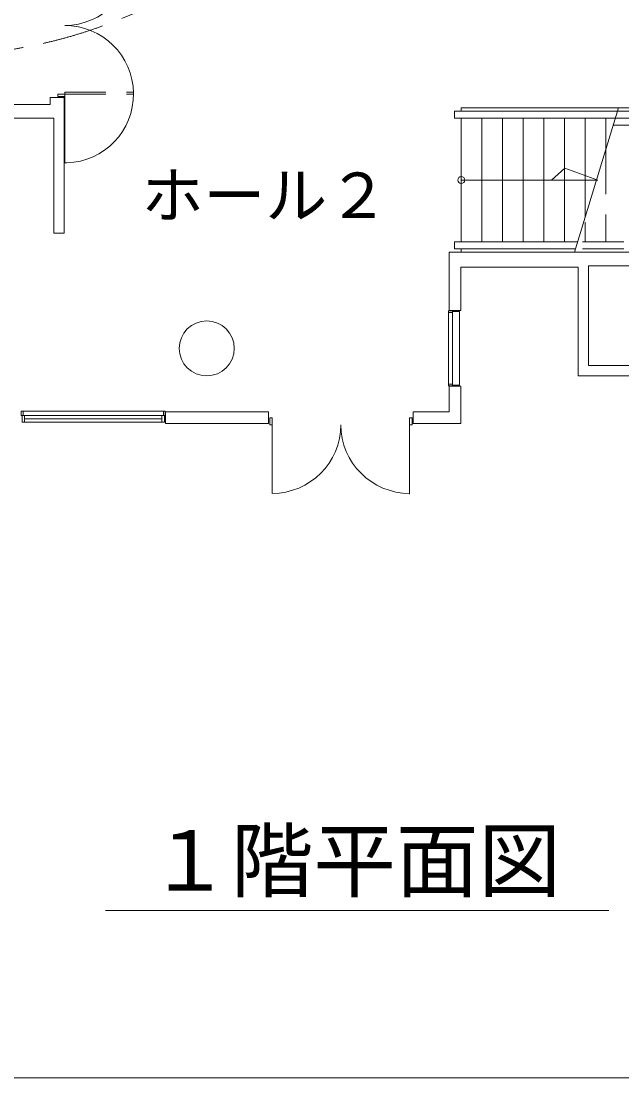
# Model space of a CAD drawing. Units: millimetres, scale not verified. Extents: x -46320 to 37680, y -29109 to 29691.
# Drawn here: x -9005 to -272, y -29109 to -13733 of the extents above; entities that cross this region are included whole.
import ezdxf
from ezdxf.enums import TextEntityAlignment as Align

# ---------------------------------------------------------------- set-up
doc = ezdxf.new("R2010")
doc.units = ezdxf.units.MM
doc.header["$LTSCALE"] = 300
doc.linetypes.add('DASHED2', pattern=[3, 2, -1])
doc.linetypes.add('DASHED3', pattern=[4, 3, -1])
for name, color, linetype, lineweight in [('1-0_121', 7, 'Continuous', 9), ('8-2', 7, 'Continuous', 9), ('F-0', 7, 'Continuous', 9), ('F-F', 7, 'Continuous', 9)]:
    doc.layers.add(name, color=color, linetype=linetype, lineweight=lineweight)
doc.layers.add('1-A', color=7, linetype='Continuous')
doc.styles.add('HG創英角ｺﾞｼｯｸUB', font='')
doc.styles.get('HG創英角ｺﾞｼｯｸUB').set_extended_font_data('HG創英角ｺﾞｼｯｸUB')

msp = doc.modelspace()

# ---------------------------------------------------------------- linework, layer by layer
at = {"layer": '1-0_121'}
for p, q in [((-8582, -14844.6), (-8582, -14944.6)), ((-8582, -14844.6), (-8382, -14844.6)), ((-8372, -14794.6), (-8472, -14794.6)), ((-8472, -14794.6), (-8472, -14829.6)), ((-8472, -14829.6), (-8372, -14829.6)), ((-8382, -14844.6), (-8382, -16819.6)), ((-10757, -14944.6), (-8582, -14944.6)), ((-2707, -15044.6), (-327.6, -15044.6)), ((-2707, -15044.6), (-2707, -15144.6)), ((-2607, -14994.6), (-312.7, -14994.6)), ((-2607, -14994.6), (-2607, -15044.6)), ((-318.5, -14992.8), (-962, -17094.6)), ((2693, -15044.6), (-334.3, -15044.6)), ((-10957, -15144.6), (-8532, -15144.6)), ((-8532, -15144.6), (-8532, -16819.6)), ((-2707, -15144.6), (-357.3, -15144.6)), ((-2607, -15144.6), (-2607, -16944.6)), ((-2307, -15144.6), (-2307, -16944.6)), ((-2007, -15144.6), (-2007, -16944.6)), ((-1707, -15144.6), (-1707, -16944.6)), ((-1407, -15144.6), (-1407, -16944.6)), ((-1107, -15144.6), (-1107, -16944.6)), ((-807, -15144.6), (-807, -16588.3)), ((-507, -15144.6), (-507, -15648.2)), ((2693, -15244.6), (-395.6, -15244.6)), ((-1098.8, -15871.1), (-1297.2, -16044.6)), ((-623.7, -16044.6), (-1098.8, -15871.1)), ((-2607, -16044.6), (-623.7, -16044.6)), ((-8532, -16819.6), (-8382, -16819.6)), ((-2707, -17044.6), (-946.7, -17044.6)), ((-2607, -17044.6), (-2607, -17094.6)), ((-2782, -17094.6), (-2782, -17944.6)), ((-2782, -17094.6), (2693, -17094.6)), ((-2612, -17314.6), (-2612, -17944.6)), ((-907, -17314.6), (-2612, -17314.6)), ((-907, -18894.6), (-907, -17314.6)), ((-757, -18744.6), (-757, -17294.6)), ((2693, -17294.6), (-757, -17294.6)), ((-2792, -19039.6), (-2792, -17949.6)), ((-2732, -17949.6), (-2792, -17949.6)), ((-2732, -17974.6), (-2792, -17974.6)), ((-2782, -17944.6), (-2612, -17944.6)), ((-2732, -19039.6), (-2732, -17949.6)), ((-2732, -17959.6), (-2632, -17959.6)), ((-2632, -19029.6), (-2632, -17959.6)), ((2693, -18744.6), (-757, -18744.6)), ((2693, -18894.6), (-907, -18894.6)), ((-2732, -19014.6), (-2792, -19014.6)), ((-2732, -19039.6), (-2792, -19039.6)), ((-2782, -19044.6), (-2782, -19419.6)), ((-2782, -19044.6), (-2612, -19044.6)), ((-2732, -19029.6), (-2632, -19029.6)), ((-2612, -19589.6), (-2612, -19044.6)), ((-6912.5, -19469.6), (-9002.5, -19469.6)), ((-8992.5, -19469.6), (-8992.5, -19569.6)), ((-8977.5, -19469.6), (-8977.5, -19409.6)), ((-8957.5, -19569.6), (-8957.5, -19469.6)), ((-8957.5, -19519.6), (-6957.5, -19519.6)), ((-6957.5, -19569.6), (-6957.5, -19469.6)), ((-6937.5, -19469.6), (-6937.5, -19409.6)), ((-6922.5, -19469.6), (-6922.5, -19569.6)), ((-6912.5, -19469.6), (-6912.5, -19409.6)), ((-6907.5, -19419.6), (-6907.5, -19589.6)), ((-6907.5, -19419.6), (-5407, -19419.6)), ((-5392, -19504.6), (-5392, -19604.6)), ((-5357, -19504.6), (-5392, -19504.6)), ((-5357, -19504.6), (-5357, -20604.6)), ((-3357, -19504.6), (-3357, -20614.6)), ((-3357, -19504.6), (-3322, -19504.6)), ((-3322, -19504.6), (-3322, -19604.6)), ((-2782, -19419.6), (-3307, -19419.6)), ((-3307, -19419.6), (-3307, -19589.6)), ((-6922.5, -19569.6), (-8992.5, -19569.6)), ((-5357, -19604.6), (-5392, -19604.6)), ((-3357, -19604.6), (-3322, -19604.6)), ((-2612, -19589.6), (-3307, -19589.6))]:
    msp.add_line(p, q, dxfattribs=at)
at = {"layer": '1-0_121', "linetype": 'DASHED2'}
for p, q in [((-8372, -14764.6), (-7372, -14764.6)), ((-8372, -14764.6), (-8372, -14794.6)), ((-8372, -14794.6), (-7372, -14794.6)), ((-312.7, -14994.6), (2693, -14994.6)), ((-357.3, -15144.6), (2693, -15144.6)), ((-507, -15648.2), (-507, -16944.6)), ((-807, -16657.7), (-807, -16944.6)), ((2454.5, -17044.6), (-946.7, -17044.6)), ((2454.5, -16944.6), (-916.1, -16944.6))]:
    msp.add_line(p, q, dxfattribs=at)
at = {"layer": '1-0_121'}
for points in [[(-8372, -14794.6), (-8372, -15794.6), (-8342, -15794.6)], [(-2707, -17044.6), (-2707, -16944.6), (-916.1, -16944.6)], [(-9002.5, -19469.6), (-9002.5, -19409.6), (-6912.5, -19409.6)], [(-5407, -19419.6), (-5407, -19589.6), (-6907.5, -19589.6)]]:
    msp.add_lwpolyline(points, dxfattribs=at)
for centre, radius in [((-2607, -16044.6), 50), ((-6307, -18494.6), 400)]:
    msp.add_circle(centre, radius, dxfattribs=at)
for centre, start, end in [((-8372, -12794.6), 270, 0), ((-8372, -14794.6), 271.71913, 90), ((-5357, -19604.6), 270, 0), ((-3357, -19604.6), 180, 270)]:
    msp.add_arc(centre, 1000, start, end, dxfattribs=at)
at = {"layer": '8-2', "linetype": 'DASHED3'}
msp.add_arc((-10286.1, -7003.5), 7232.6, 273.29537, 299.44029, dxfattribs=at)
at = {"layer": 'F-0'}
msp.add_line((-46319.5, -29109.2), (37680.5, -29109.2), dxfattribs=at)
at = {"layer": 'F-F'}
msp.add_line((-7779.8, -26671.5), (-462.7, -26671.5), dxfattribs=at)

# ---------------------------------------------------------------- texts
at = {"layer": '1-A', "style": 'HG創英角ｺﾞｼｯｸUB'}
msp.add_text('ホール２', height=659.8, dxfattribs=at).set_placement((-7255.1, -16794.1), align=Align.BOTTOM_LEFT)
at = {"layer": 'F-F', "style": 'HG創英角ｺﾞｼｯｸUB'}
msp.add_text('１階平面図', height=879.8, dxfattribs=at).set_placement((-7157, -26650.3), align=Align.BOTTOM_LEFT)

doc.saveas('drawing.dxf')
